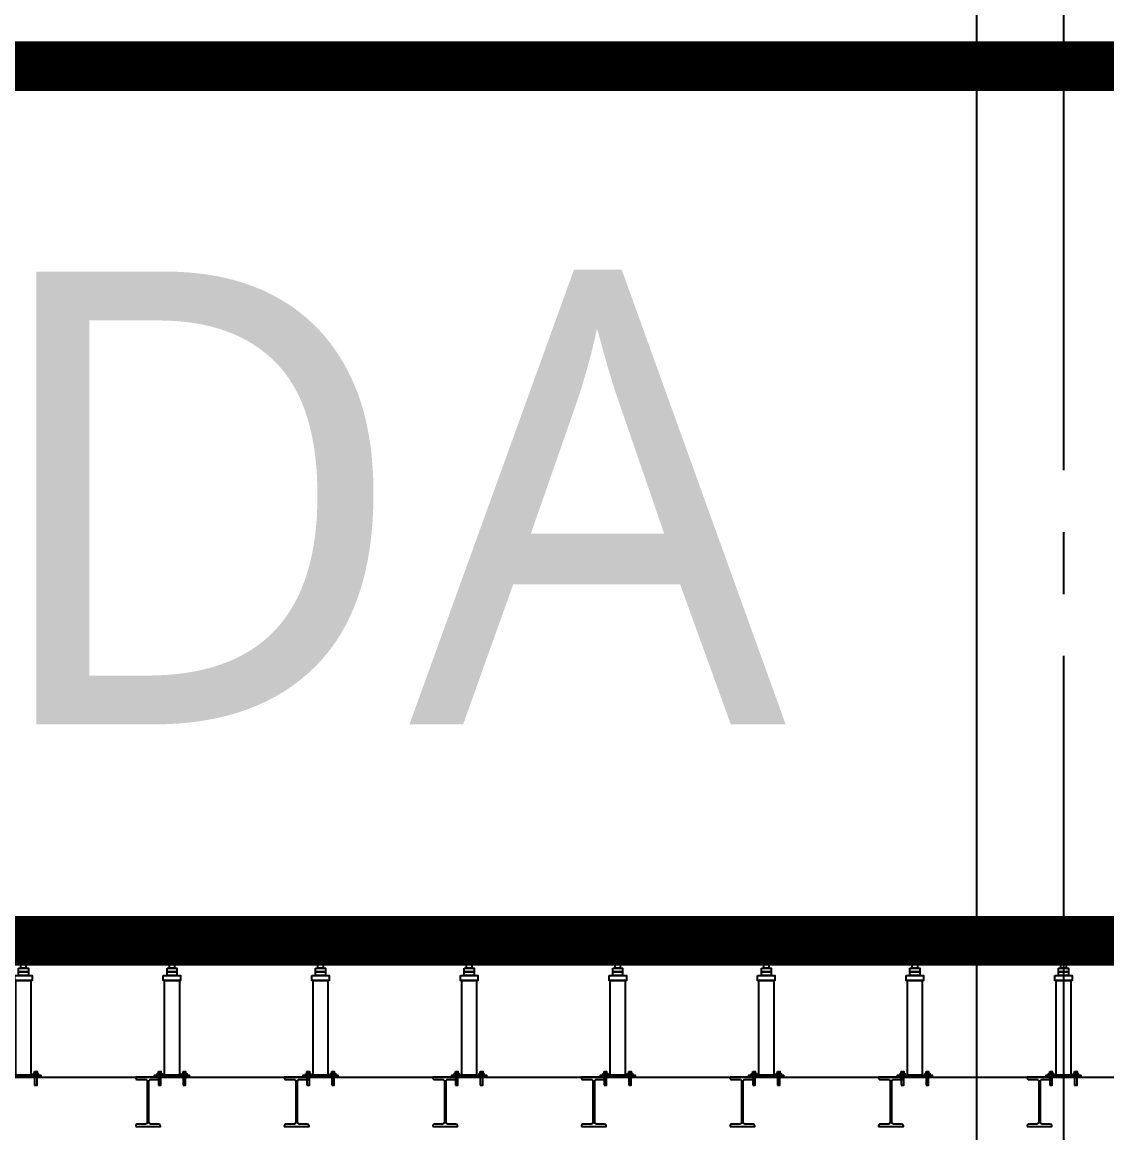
# Model space of a CAD drawing. Extents: x -3080 to 28500, y -1326 to 31609.
# Drawn here: x 12299.5 to 12737.5, y 26588.3 to 27036.6 of the extents above; entities that cross this region are included whole.
import ezdxf
from ezdxf.xclip import XClip

# ---------------------------------------------------------------- set-up
doc = ezdxf.new("R2010")
doc.units = 0
doc.header["$LTSCALE"] = 100
doc.header["$XCLIPFRAME"] = 2
doc.linetypes.add('188K-SM-07-F10-MECH-CR PIPE-Y2257103$0$X-S-FAB_SL ALL$0$COL-CEN-LIN', pattern=[3.25, 2.5, -0.25, 0.25, -0.25])
doc.linetypes.add('188K-SM-07-F10-MECH-CR PIPE-Y2257103$0$X-S-FAB_SL ALL$0$HIDDEN', pattern=[0.4, 0.3, -0.1])
for name, color, linetype in [('0-xref', 8, 'Continuous'), ('188K-SM-07-F10-MECH-CR PIPE-Y2257103$0$0-CF-BABY 位', 2, 'Continuous'), ('188K-SM-07-F10-MECH-CR PIPE-Y2257103$0$Raised Floor', 1, 'Continuous'), ('188K-SM-07-F10-MECH-CR PIPE-Y2257103$0$X-S-FAB_SL ALL$0$ASP_3', 3, 'Continuous'), ('188K-SM-07-F10-MECH-CR PIPE-Y2257103$0$X-S-FAB_SL ALL$0$ASP_8', 8, 'Continuous'), ('188K-SM-07-F10-MECH-CR PIPE-Y2257103$0$X-S-FAB_SL ALL$0$CCL', 15, '188K-SM-07-F10-MECH-CR PIPE-Y2257103$0$X-S-FAB_SL ALL$0$COL-CEN-LIN'), ('188K-SM-07-F10-MECH-CR PIPE-Y2257103$0$X-S-FAB_SL ALL$0$WALL-RC', 1, 'Continuous')]:
    doc.layers.add(name, color=color, linetype=linetype)
doc.styles.add('188K-SM-07-F10-MECH-CR PIPE-Y2257103$0$Standard', font='', dxfattribs={"width": 0.8})
doc.styles.get('188K-SM-07-F10-MECH-CR PIPE-Y2257103$0$Standard').set_extended_font_data('Microsoft JhengHei')

# ---------------------------------------------------------------- blocks, each defined once
blk = doc.blocks.new('188K-SM-07-F10-MECH-CR PIPE-Y2257103$0$TOOL123')
at = {"layer": '188K-SM-07-F10-MECH-CR PIPE-Y2257103$0$0-CF-BABY 位', "const_width": 20}
blk.add_lwpolyline([(7682.46183452442, -83776.13928878416), (14984.71373211687, -83776.13928878415), (14984.71373211686, -84129.2321712738), (7682.461834524416, -84129.23217127382)], close=True, dxfattribs=at)
at = {"layer": '188K-SM-07-F10-MECH-CR PIPE-Y2257103$0$0-CF-BABY 位', "style": '188K-SM-07-F10-MECH-CR PIPE-Y2257103$0$Standard'}
blk.add_text('PH/Mero/RDA', height=182.8051404058933, dxfattribs=at).set_placement((11043.68905958939, -84041.86877997212))
blk = doc.blocks.new('188K-SM-07-F10-MECH-CR PIPE-Y2257103$0$X-S-FAB_SL ALL$0$A$Ceb448ab1')
at = {"layer": '188K-SM-07-F10-MECH-CR PIPE-Y2257103$0$X-S-FAB_SL ALL$0$CCL'}
blk.add_line((12720, 3600), (12720, 0), dxfattribs=at)
blk = doc.blocks.new('188K-SM-07-F10-MECH-CR PIPE-Y2257103$0$X-S-FAB_SL ALL$0$steel_100x200')
at = {"color": 6}
blk.add_lwpolyline([(0, 0), (10, 0), (10, 0.3000000000029104, 0.4142135623730951), (9.299999999999272, 1), (6.049999999999272, 1, -0.4142135623730951), (5.349999999998545, 1.69999999999709), (5.349999999998545, 18.30000000000291, -0.4142135623730951), (6.049999999999272, 19), (9.299999999999272, 19, 0.4142135623730951), (10, 19.69999999999709), (10, 20), (0, 20), (0, 19.69999999999709, 0.4142135623730951), (0.7000000000007276, 19), (3.950000000000728, 19, -0.4142135623730951), (4.650000000001455, 18.30000000000291), (4.650000000001455, 1.69999999999709, -0.4142135623730951), (3.950000000000728, 1), (0.7000000000007276, 1, 0.4142135623730951), (0, 0.3000000000029104)], format="xyb", close=True, dxfattribs=at)
blk = doc.blocks.new('*U1663')
at = {"layer": '188K-SM-07-F10-MECH-CR PIPE-Y2257103$0$X-S-FAB_SL ALL$0$WALL-RC'}
blk.add_blockref('188K-SM-07-F10-MECH-CR PIPE-Y2257103$0$X-S-FAB_SL ALL$0$steel_100x200', (-5, -10), dxfattribs=at)
blk = doc.blocks.new('*U1664')
at = {"layer": '188K-SM-07-F10-MECH-CR PIPE-Y2257103$0$X-S-FAB_SL ALL$0$WALL-RC', "color": 0, "linetype": 'ByBlock', "lineweight": -2, "transparency": 16777216}
for p in [(10500, 0), (10560, 0), (10620, 0), (10680, 0), (10740, 0), (10800, 0), (10860, 0)]:
    blk.add_blockref('*U1663', p, dxfattribs=at)
blk = doc.blocks.new('188K-SM-07-F10-MECH-CR PIPE-Y2257103$0$X-S-FAB_SL ALL')
at = {"color": 6}
blk.add_line((-2628.521399346166, -72723.97692126504), (19076.47860110087, -72723.97692126504), dxfattribs=at)
at = {"layer": '188K-SM-07-F10-MECH-CR PIPE-Y2257103$0$X-S-FAB_SL ALL$0$ASP_3', "linetype": '188K-SM-07-F10-MECH-CR PIPE-Y2257103$0$X-S-FAB_SL ALL$0$HIDDEN'}
for p, q in [((-2628.521399346166, -72668.97692126504), (19076.47860110087, -72668.97692126504)), ((-2628.521399346166, -72674.47692126504), (19076.47860110087, -72674.47692126504))]:
    blk.add_line(p, q, dxfattribs=at)
at = {"layer": '188K-SM-07-F10-MECH-CR PIPE-Y2257103$0$X-S-FAB_SL ALL$0$ASP_8'}
blk.add_line((8211.478600653834, -72848.97692126504), (8211.478600653834, -71981.47692126504), dxfattribs=at)
at = {"layer": '188K-SM-07-F10-MECH-CR PIPE-Y2257103$0$X-S-FAB_SL ALL$0$CCL'}
blk.add_blockref('188K-SM-07-F10-MECH-CR PIPE-Y2257103$0$X-S-FAB_SL ALL$0$A$Ceb448ab1', (-4473.521399346166, -73553.97692126501), dxfattribs=at)
at = {"layer": '188K-SM-07-F10-MECH-CR PIPE-Y2257103$0$X-S-FAB_SL ALL$0$WALL-RC'}
blk.add_blockref('*U1664', (-2623.171400039409, -72733.97692126504), dxfattribs=at)
blk = doc.blocks.new('188K-SM-07-F10-MECH-CR PIPE-Y2257103$0$A$Cf749f455')
at = {"layer": '188K-SM-07-F10-MECH-CR PIPE-Y2257103$0$Raised Floor'}
for points in [[(60.00000000030195, 45), (6.875779945403337e-10, 45), (6.875779945403337e-10, 40.0000000000291), (60.00000000030195, 40.0000000000291)], [(-4.499999999687134, 40.0000000000291), (4.50000000026921, 40.0000000000291), (4.50000000026921, 39.5000000000291), (-4.499999999687134, 39.5000000000291)], [(-4.499999999687134, 39.0000000000291), (4.50000000026921, 39.0000000000291), (4.50000000026921, 39.5000000000291), (-4.499999999687134, 39.5000000000291)], [(1.050000000290311, 39.0000000000291), (-1.049999999708234, 39.0000000000291), (-1.049999999708234, 34.00000000005821), (1.050000000290311, 34.00000000005821)], [(4.500000000603904, 37.50000000004366), (55.50000000032742, 37.50000000004366), (58.00000000031287, 40.0000000000291), (2.000000000618456, 40.0000000000291)], [(2.000000000291038, 34.00000000005821), (-1.999999999698048, 34.00000000005821), (-1.999999999698048, 32.50000000005821), (2.000000000291038, 32.50000000005821)], [(2.000000000291038, 32.50000000005821), (-1.999999999698048, 32.50000000005821), (-1.999999999698048, 31.00000000007276), (2.000000000291038, 31.00000000007276)], [(3.50000000026921, 31.00000000007276), (-3.499999999687134, 31.00000000007276), (-3.499999999687134, 29.00000000008731), (3.50000000026921, 29.00000000008731)], [(3.00000000026921, 29.00000000008731), (-2.999999999687134, 29.00000000008731), (-2.999999999905413, -9.299999999959255), (3.000000000047294, -9.299999999959255)], [(-3.999999999978172, -8.499999999956344), (-5.99999999996362, -8.499999999956344), (-5.99999999996362, -9.299999999959255), (-3.999999999978172, -9.299999999959255)], [(-4.49999999996362, -7.799999999959255), (-5.49999999996362, -7.799999999959255), (-5.49999999996362, -9.299999999959255), (-4.49999999996362, -9.299999999959255)], [(5.999999999978172, -8.499999999956344), (3.999999999978172, -8.499999999956344), (3.999999999978172, -9.299999999959255), (5.999999999978172, -9.299999999959255)], [(5.499999999978172, -7.799999999959255), (4.499999999978172, -7.799999999959255), (4.499999999978172, -9.299999999959255), (5.499999999978172, -9.299999999959255)], [(-6.99999999996362, -9.999999999956344), (6.99999999996362, -9.999999999956344), (6.99999999996362, -9.299999999959255), (-6.99999999996362, -9.299999999959255)], [(-4.49999999996362, -13.29999999993015), (-5.49999999996362, -13.29999999993015), (-5.49999999996362, -9.999999999956344), (-4.49999999996362, -9.999999999956344)], [(5.499999999978172, -13.29999999993015), (4.499999999978172, -13.29999999993015), (4.499999999978172, -9.999999999956344), (5.499999999978172, -9.999999999956344)]]:
    blk.add_lwpolyline(points, close=True, dxfattribs=at)
blk = doc.blocks.new('188K-SM-07-F10-MECH-CR PIPE-Y2257103')
blk.add_blockref('188K-SM-07-F10-MECH-CR PIPE-Y2257103$0$TOOL123', (-7.661848212592304e-05, 110795.0183871608))
ref = blk.add_blockref('188K-SM-07-F10-MECH-CR PIPE-Y2257103$0$X-S-FAB_SL ALL', (4473.52135817644, 99334.76313715198))
XClip(ref).set_block_clipping_path([(-7553.464857013634, -75341.93696454832), (24026.20256238693, -67725.76962443824)])
at = {"xscale": -1}
for p in [(12299.99995883019, 26620.7862158869), (12359.99995883019, 26620.7862158869), (12419.99995883019, 26620.7862158869), (12479.99995883019, 26620.7862158869), (12539.99995883019, 26620.7862158869), (12599.99995883019, 26620.7862158869), (12659.99995883019, 26620.7862158869), (12719.99995883019, 26620.7862158869), (12779.99995883019, 26620.7862158869)]:
    blk.add_blockref('188K-SM-07-F10-MECH-CR PIPE-Y2257103$0$A$Cf749f455', p, dxfattribs=at)

msp = doc.modelspace()

# ---------------------------------------------------------------- block references
at = {"layer": '0-xref'}
msp.add_blockref('188K-SM-07-F10-MECH-CR PIPE-Y2257103', (0, 0), dxfattribs=at)

doc.saveas('drawing.dxf')
